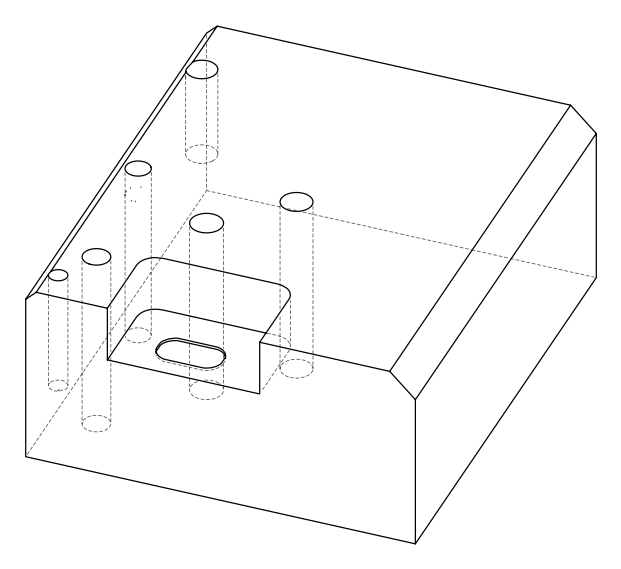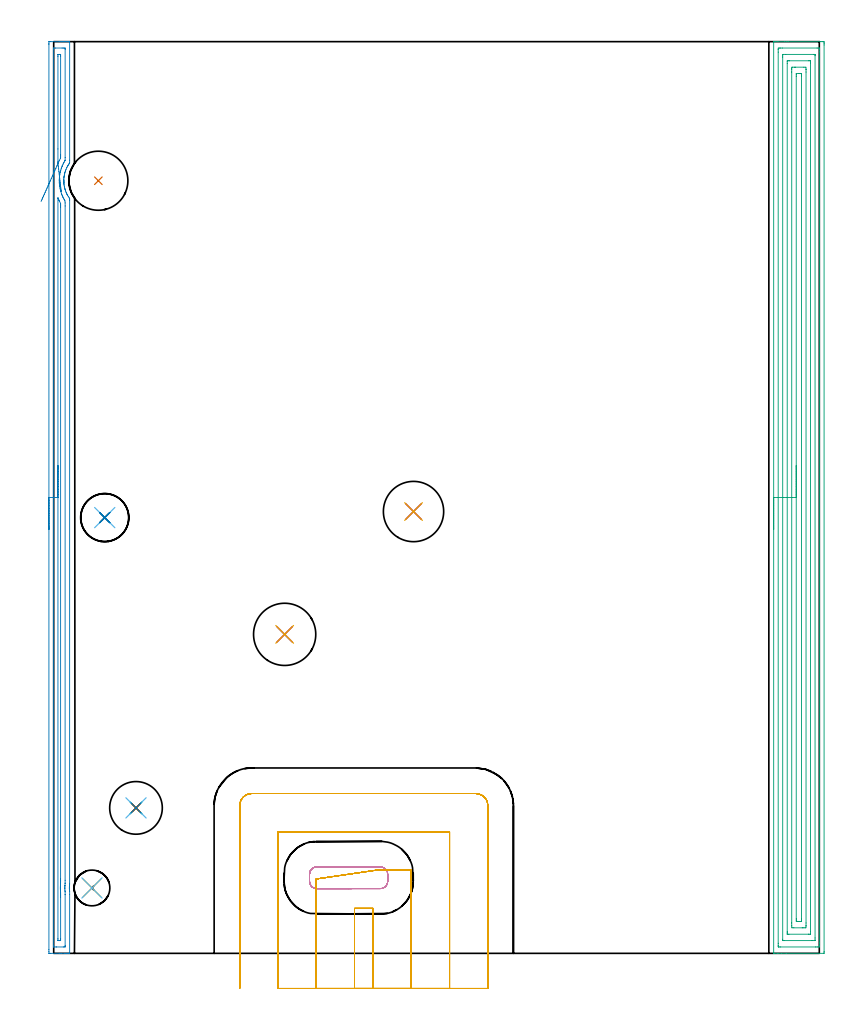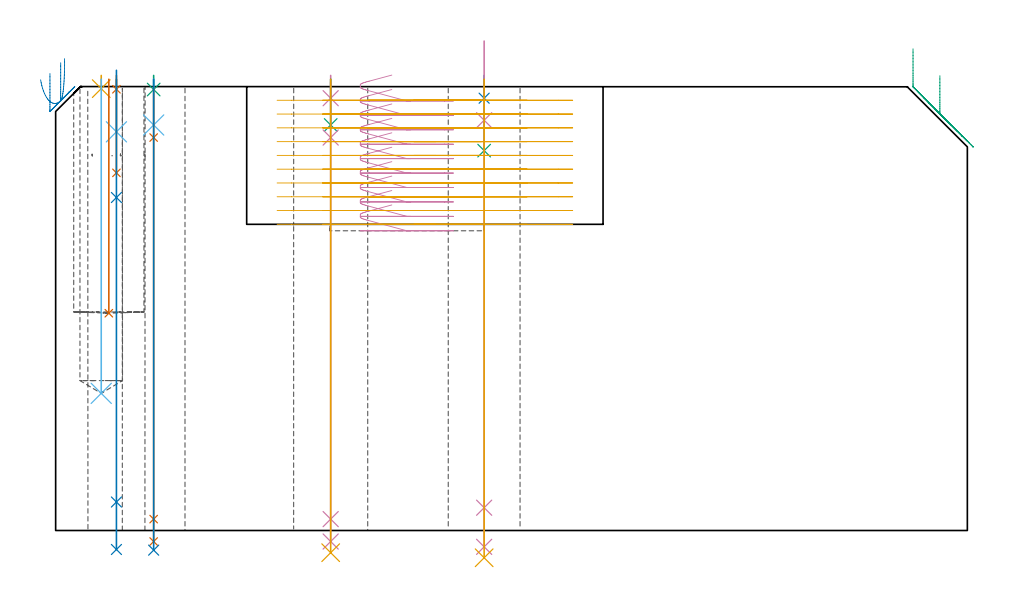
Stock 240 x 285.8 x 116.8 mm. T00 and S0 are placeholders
(PLAN: 23 operations, 16 tool changes, 44.2 min)
(1 SPOT_DRILL | STEP1HOLE | NXT0321_9005460120000 | 0.03 min | 3 mm3)
(2 SPOT_DRILL_1 | STEP1HOLE_1 | NXT0321_9005460120000 | 0.05 min | 183 mm3)
(3 SPOT_DRILL_2 | STEP1HOLE_2 | NXT0321_9005460120000 | 0.03 min | 3 mm3)
(4 SPOT_DRILL_3 | STEP1HOLE_3 | NXT0321_9005460120000 | 0.05 min | 183 mm3)
(5 SPOT_DRILL_4 | STEP1POCKET | NXT0321_9005460120000 | 0.03 min | 1 mm3)
(6 DRILL_BLIND_HOLE_INTO_CENTER | STEP1HOLE | UGT0301_198 | 0.06 min | 499 mm3)
(7 DRILL_TO_ENLARGE_BLIND_HOLE | STEP1HOLE | UGT0301_281 | 0.1 min | 3009 mm3)
(8 GUN_DRILL_THROUGH_HOLE | STEP1HOLE | UGT0307_012 | 0.69 min | 17148 mm3)
(9 DRILL_BLIND_HOLE_INTO_CENTER_1 | STEP1HOLE_1 | UGT0301_223 | 0.08 min | 1262 mm3)
(10 GUN_DRILL_THROUGH_HOLE_1 | STEP1HOLE_1 | UGT0307_009 | 0.66 min | 11740 mm3)
(11 DRILL_TO_ENLARGE_THROUGH_HOLE | STEP1HOLE_1 | UGT0301_257 | 0.51 min | 19555 mm3)
(12 DRILL_BLIND_HOLE_INTO_CENTER_2 | STEP1HOLE_2 | NXT0301_038 | 0.05 min | 323 mm3)
(13 GUN_DRILL_THROUGH_HOLE_2 | STEP1HOLE_2 | UGT0307_002 | 0.56 min | 3019 mm3)
(14 SPADE_DRILL_TO_ENLARGE_THROUGH_HOLE | STEP1HOLE_2 | UGT0306_007 | 0.5 min | 21603 mm3)
(15 DRILL_BLIND_HOLE_INTO_CENTER_3 | STEP1HOLE_3 | NXT0301_038 | 0.05 min | 246 mm3)
(16 GUN_DRILL_THROUGH_HOLE_3 | STEP1HOLE_3 | UGT0307_002 | 0.57 min | 3019 mm3)
(17 SPADE_DRILL_TO_ENLARGE_THROUGH_HOLE_1 | STEP1HOLE_3 | UGT0306_010 | 0.5 min | 31408 mm3)
(18 DRILL_BLIND_HOLE_INTO_CENTER_4 | STEP1POCKET | UGT0301_223 | 0.33 min | 7710 mm3)
(19 INDEXABLE_INSERT_DRILL_BLIND_HOLE_FROM_SOLID | STEP1POCKET_1 | NXT0302_008 | 0.25 min | 15951 mm3)
(20 AREA_MILL | FG_CHAMFER_SURFACE | UGT0205_001 | 7.09 min | 6028 mm3)
(21 AREA_MILL_1 | FG_CHAMFER_SURFACE_1 | UGT0205_001 | 13.99 min | 35673 mm3)
(22 MILL_RECTANGULAR_POCKET | POCKET_RECTANGULAR_STRAIGHT | NXT0201_012 | Follow Part, ap 4, ae 75% | 2.26 min | 31552 mm3)
(23 MILL_SLOT | SLOT_PARTIAL_RECTANGULAR | NXT0201_012 | Follow Part, ap 4, ae 75% | 15.78 min | 164996 mm3)
(TOOL NXT0321_9005460120000 | NC Spot Drill, 142deg, 12mm, Carbide, Uncoated | D12 PA142 FL30 Z2)
(TOOL UGT0301_198 | Twist Drill 7.9 mm | D7.9 PA118 FL73 Z2)
(TOOL UGT0301_281 | Twist Drill 15.1 mm | D15.1 PA118 FL120 Z2)
(TOOL UGT0307_012 | Gun Drill 15 mm | D15 PA130 FL24 Z1)
(TOOL UGT0301_223 | Twist Drill 11.2 mm | D11.2 PA118 FL90 Z2)
(TOOL UGT0307_009 | Gun Drill 12 mm | D12 PA130 FL24 Z1)
(TOOL UGT0301_257 | Twist Drill 18.9 mm | D18.9 PA118 FL135 Z2)
(TOOL NXT0301_038 | Carbide Drill 6.7mm [860.1-0670-034A1-MM 2214] | D6.7 PA140 FL53 Z2)
(TOOL UGT0307_002 | Gun Drill 6 mm | D6 PA130 FL24 Z1)
(TOOL UGT0306_007 | Spade Drill 16.5mm | D16.5 PA132 FL10 Z2)
(TOOL UGT0306_010 | Spade Drill 19.5mm | D19.5 PA132 FL10 Z2)
(TOOL NXT0302_008 | Index. Insert Drill 18.5mm [880-D1850L25-05] | D18.5 PA176 FL93 Z2)
(TOOL UGT0205_001 | Chamfer Mill 20 x 3 x 45 deg. | D20 FL50 Z2)
(TOOL NXT0201_012 | ENDMILL 16mm [2P460-1600-NA 1630] | D16 FL38 Z6)
(OP 1 SPOT_DRILL)
G17 G21 G94 G90
T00 M6
G54
G17 G0 G90 X16. Y136.6 S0 M3
G43 Z126.8 H0
G94 G81 G98 Z116.154 F250. R119.8
G80
M5
M2
(OP 2 SPOT_DRILL_1)
G17 G21 G94 G90
T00 M6
G54
G17 G0 G90 X112.8 Y138.5 S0 M3
G43 Z126.8 H0
G94 G81 G98 Z113.8 F250. R119.8
G80
M5
M2
(OP 3 SPOT_DRILL_2)
G17 G21 G94 G90
T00 M6
G54
G17 G0 G90 X25.8 Y45.6 S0 M3
G43 Z126.8 H0
G94 G81 G98 Z116.081 F250. R119.8
G80
M5
M2
(OP 4 SPOT_DRILL_3)
G17 G21 G94 G90
T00 M6
G54
G17 G0 G90 X72.4 Y100. S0 M3
G43 Z126.8 H0
G94 G81 G98 Z113.8 F250. R119.8
G80
M5
M2
(OP 5 SPOT_DRILL_4)
G17 G21 G94 G90
T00 M6
G54
G17 G0 G90 X12. Y20.5 S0 M3
G43 Z126.8 H0
G94 G81 G98 Z116.318 F250. R119.8
G80
M5
M2
(OP 6 DRILL_BLIND_HOLE_INTO_CENTER)
G17 G21 G94 G90
T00 M6
G54
G17 G0 G90 X16. Y136.6 S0 M3
G43 Z126.8 H0
G94 G81 G98 Z104.95 F250. R118.8
G80
M5
M2
(OP 7 DRILL_TO_ENLARGE_BLIND_HOLE)
G17 G21 G94 G90
T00 M6
G54
G17 G0 G90 X16. Y136.6 S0 M3
G43 Z126.8 H0
G94 G81 G98 Z94.15 F250. R118.8
G80
M5
M2
(OP 8 GUN_DRILL_THROUGH_HOLE)
G17 G21 G94 G90
T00 M6
G54
G17 G0 G90 X16. Y136.6 M8
G43 Z126.8 H0
Z121.156
S716 M3
G94 G1 Z87.659 F125. M26
G4 X.084
Z7.5 F250.
G4 X.084
Z-4.997 F125.
G4 X.084
M5
M9
G0 Z121.156
Z126.8
M2
(OP 9 DRILL_BLIND_HOLE_INTO_CENTER_1)
G17 G21 G94 G90
T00 M6
G54
G17 G0 G90 X112.8 Y138.5 S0 M3
G43 Z126.8 H0
G94 G81 G98 Z100. F250. R118.8
G80
M5
M2
(OP 10 GUN_DRILL_THROUGH_HOLE_1)
G17 G21 G94 G90
T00 M6
G54
G17 G0 G90 X112.8 Y138.5 M8
G43 Z128.849 H0
S716 M3
G94 G1 Z108.002 F125. M26
G4 X.084
Z6. F250.
G4 X.084
Z-4.298 F125.
G4 X.084
M5
M9
G0 Z128.849
M2
(OP 11 DRILL_TO_ENLARGE_THROUGH_HOLE)
G17 G21 G94 G90
T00 M6
G54
G17 G0 G90 X112.8 Y138.5 S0 M3
G43 Z126.8 H0
G94 G73 G98 Z-7.178 F250. Q17.711 R118.8
G80
M5
M2
(OP 12 DRILL_BLIND_HOLE_INTO_CENTER_2)
G17 G21 G94 G90
T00 M6
G54
G17 G0 G90 X25.8 Y45.6 S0 M3
G43 Z126.8 H1
G94 G81 G98 Z106.75 F250. R118.8
G80
M5
M2
(OP 13 GUN_DRILL_THROUGH_HOLE_2)
G17 G21 G94 G90
T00 M6
G54
G17 G0 G90 X25.8 Y45.6 M8
G43 Z126.8 H0
Z116.609
S716 M3
G94 G1 Z103.443 F125. M26
G4 X.084
Z3. F250.
G4 X.084
Z-2.899 F125.
G4 X.084
M5
M9
G0 Z116.609
Z126.8
M2
(OP 14 SPADE_DRILL_TO_ENLARGE_THROUGH_HOLE)
G17 G21 G94 G90
T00 M6
G54
G17 G0 G90 X25.8 Y45.6 S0 M3
G43 Z126.8 H0
G94 G73 G98 Z-5.173 F250. Q15.247 R118.8
G80
M5
M2
(OP 15 DRILL_BLIND_HOLE_INTO_CENTER_3)
G17 G21 G94 G90
T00 M6
G54
G17 G0 G90 X72.4 Y100. S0 M3
G43 Z126.8 H1
G94 G81 G98 Z106.75 F250. R118.8
G80
M5
M2
(OP 16 GUN_DRILL_THROUGH_HOLE_3)
G17 G21 G94 G90
T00 M6
G54
G17 G0 G90 X72.4 Y100. M8
G43 Z126.8 H0
Z118.079
S716 M3
G94 G1 Z103.443 F125. M26
G4 X.084
Z3. F250.
G4 X.084
Z-2.899 F125.
G4 X.084
M5
M9
G0 Z118.079
Z126.8
M2
(OP 17 SPADE_DRILL_TO_ENLARGE_THROUGH_HOLE_1)
G17 G21 G94 G90
T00 M6
G54
G17 G0 G90 X72.4 Y100. S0 M3
G43 Z126.8 H0
G94 G73 G98 Z-5.841 F250. Q17.52 R118.8
G80
M5
M2
(OP 18 DRILL_BLIND_HOLE_INTO_CENTER_4)
G17 G21 G94 G90
T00 M6
G54
G17 G0 G90 X12. Y20.5 S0 M3
G43 Z126.8 H0
G94 G81 G98 Z36.1 F250. R118.8
G80
M5
M2
(OP 19 INDEXABLE_INSERT_DRILL_BLIND_HOLE_FROM_SOLID)
G17 G21 G94 G90
T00 M6
G54
G17 G0 G90 X14. Y242.2 S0 M3
G43 Z126.8 H1
G94 G81 G98 Z57.2 F250. R118.8
G80
M5
M2
(OP 20 AREA_MILL)
G17 G21 G94 G90
T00 M6
G54
G17 G0 G90 X-1.5 Y132.9 S1061 M3
G43 Z126.8 H0
Z120.3
G94 G1 Y132.938 Z119.428 F250.
Y133.052 Z118.564
Y133.241 Z117.712
Y133.503 Z116.88
Y133.837 Z116.074
Y134.24 Z115.3
Y134.708 Z114.564
Y135.24 Z113.872
Y135.829 Z113.229
Y136.472 Z112.64
Y137.164 Z112.109
Y137.9 Z111.64
Y138.674 Z111.237
Y139.48 Z110.903
Y140.312 Z110.641
Y141.163 Z110.452
Y142.028 Z110.338
Y142.9 Z110.3
Y284.886
X-1.499 Y285.199 Z110.301
X-1.493 Y285.771 Z110.304
X-1.491 Y285.793 Z110.305
X-0.922 Y285.8 Z110.875
X1.75 Z113.544
X2.331 Z114.128
X2.641 Z114.437
X3.221 Z115.017
X3.531 Z115.326
X4.151 Z115.95
X4.598 Z116.397
X4.956 Y285.793 Z116.747
X4.997 Y285.79 Z116.788
X5. Y285.645 Z116.8
Y248.62
X4.993 Y247.782 Z116.792
X4.959 Y247.728 Z116.758
X4.813 Y247.516 Z116.612
X4.718 Y247.367 Z116.516
X4.531 Y247.073 Z116.329
X4.422 Y246.887 Z116.22
X4.267 Y246.622 Z116.066
X4.135 Y246.372 Z115.933
X3.851 Y245.728 Z115.65
X3.682 Y245.283 Z115.48
X3.608 Y245.052 Z115.404
X3.531 Y244.817 Z115.33
X3.477 Y244.606 Z115.271
X3.42 Y244.388 Z115.213
X3.37 Y244.16 Z115.162
X3.321 Y243.94 Z115.116
X3.251 Y243.554 Z115.049
X3.238 Y243.43 Z115.035
X3.222 Y243.267 Z115.015
X3.196 Y243.045 Z114.993
X3.164 Y242.598 Z114.963
X3.162 Y242.493 Z114.96
X3.16 Y242.375 Z114.952
X3.158 Y242.308 Z114.951
X3.159 Y242.299 Z114.952
Y242.284 Z114.95
X3.154 Y242.151 Z114.948
X3.155 Y242.127 Z114.949
X3.157 Y242.086 Z114.95
X3.16 Y242.034 Z114.949
X3.161 Y241.984 Z114.952
X3.162 Y241.982
X3.166 Y241.893 Z114.955
X3.17 Y241.746 Z114.964
X3.172 Y241.704 Z114.965
X3.181 Y241.604 Z114.972
X3.184 Y241.558 Z114.976
X3.191 Y241.483 Z114.979
X3.205 Y241.257 Z115.002
X3.218 Y241.133 Z115.017
X3.251 Y240.846 Z115.049
X3.34 Y240.363 Z115.139
X3.443 Y239.915 Z115.241
X3.503 Y239.699 Z115.3
X3.531 Y239.597 Z115.328
X3.566 Y239.469 Z115.365
X3.717 Y239.02 Z115.515
X3.888 Y238.575 Z115.686
X4.008 Y238.298 Z115.807
X4.135 Y238.027 Z115.934
X4.196 Y237.914 Z115.993
X4.32 Y237.68 Z116.119
X4.591 Y237.229 Z116.39
X4.871 Y236.801 Z116.671
X4.997 Y236.613 Z116.788
X5. Y236.13 Z116.8
X4.99 Y21.947 Z116.79
X4.991 Y21.784 Z116.789
X4.984 Y21.574 Z116.779
X4.977 Y21.425 Z116.772
X4.965 Y21.295 Z116.759
X4.949 Y21.121 Z116.742
X4.92 Y20.848 Z116.718
X4.919 Y20.823 Z116.717
X4.92 Y20.75 Z116.713
X4.916 Y20.47 Z116.704
X4.913 Y20.401 Z116.705
X4.923 Y20.229 Z116.715
X4.926 Y20.179 Z116.72
X4.938 Y19.953 Z116.737
X4.958 Y19.783 Z116.755
X4.99 Y19.506 Z116.786
X4.993 Y19.45 Z116.791
X4.995 Y19.416 Z116.794
X5. Y18.444 Z116.8
Y0.155
X4.997 Y0.01 Z116.788
X4.956 Y0.007 Z116.747
X4.598 Y0. Z116.397
X4.151 Z115.95
X3.531 Z115.326
X2.331 Z114.128
X1.75 Z113.544
X-0.922 Y0.001 Z110.875
X-1.17 Y0.003 Z110.626
X-1.491 Y0.007 Z110.305
X-1.493 Y0.029 Z110.304
X-1.498 Y0.601 Z110.302
X-1.5 Y1.181 Z110.3
Y142.9
X-0.086 Z111.714
X-0.085 Y283.469 Z111.715
X-0.084 Y283.524 Z111.716
X-0.08 Y283.633 Z111.72
X-0.072 Y283.79 Z111.728
X-0.031 Y283.792 Z111.769
X0.476 Y283.799 Z112.276
X2.641 Y283.8 Z114.441
X3.148 Y283.798 Z114.948
X3.531 Y283.79 Z115.331
X3.579 Y283.788 Z115.379
X3.586 Y283.414 Z115.386
X3.585 Y249.458 Z115.385
X3.579 Y248.62 Z115.379
X3.575 Y248.577 Z115.375
X3.531 Y248.497 Z115.331
X3.251 Y248.009 Z115.051
X3.094 Y247.728 Z114.894
X2.941 Y247.427 Z114.741
X2.673 Y246.836 Z114.473
X2.667 Y246.823 Z114.467
X2.641 Y246.759 Z114.441
X2.42 Y246.165 Z114.22
X2.347 Y245.944 Z114.147
X2.206 Y245.487 Z114.006
X2.089 Y245.052 Z113.889
X2.052 Y244.9 Z113.852
X2.025 Y244.776 Z113.825
X1.907 Y244.16 Z113.707
X1.883 Y244.026 Z113.683
X1.792 Y243.267 Z113.592
X1.788 Y243.229 Z113.588
X1.75 Y242.656 Z113.55
X1.742 Y242.384 Z113.542
Y242.375
X1.75 Y241.742 Z113.55
X1.764 Y241.483 Z113.564
X1.765 Y241.468 Z113.565
X1.848 Y240.591 Z113.648
X1.854 Y240.539 Z113.654
X1.863 Y240.478 Z113.663
X2.013 Y239.699 Z113.813
X2.09 Y239.358 Z113.89
X2.237 Y238.807 Z114.037
X2.47 Y238.085 Z114.27
X2.534 Y237.914 Z114.334
X2.641 Y237.642 Z114.441
X2.863 Y237.134 Z114.663
X2.915 Y237.022 Z114.715
X3.203 Y236.459 Z115.003
X3.393 Y236.13 Z115.193
X3.531 Y235.889 Z115.331
X3.579 Y235.238 Z115.379
X3.586 Y234.291 Z115.386
X3.576 Y22.905 Z115.376
X3.574 Y22.013 Z115.374
X3.573 Y21.971 Z115.373
X3.531 Y21.261 Z115.331
X3.519 Y21.133 Z115.319
Y21.121
X3.507 Y20.69 Z115.307
X3.501 Y20.259 Z115.301
X3.502 Y20.229 Z115.302
X3.531 Y19.743 Z115.331
X3.572 Y19.337 Z115.372
X3.575 Y19.292 Z115.375
X3.585 Y18.444 Z115.385
Y18.39
Y2.331
X3.584 Y2.276 Z115.384
X3.58 Y2.167 Z115.38
X3.572 Y2.01 Z115.372
X3.531 Y2.008 Z115.331
X3.024 Y2.001 Z114.824
X0.86 Y2. Z112.66
X0.352 Y2.002 Z112.152
X-0.031 Y2.01 Z111.769
X-0.079 Y2.012 Z111.721
X-0.086 Y2.386 Z111.714
Y142.9
X1.329 Z113.129
Y236.62
X1.33 Y236.7 Z113.13
X1.332 Y236.776 Z113.132
X1.334 Y236.807 Z113.134
X1.357 Y236.762 Z113.157
X1.469 Y236.507 Z113.269
X1.543 Y236.338 Z113.343
X1.637 Y236.13 Z113.437
X1.75 Y235.89 Z113.55
X2.164 Y235.076 Z113.964
X2.166 Y235.026 Z113.966
X2.169 Y234.818 Z113.969
X2.171 Y234.346 Z113.971
Y233.924
X2.161 Y23.385 Z113.961
X2.16 Y22.905 Z113.96
X2.158 Y22.497 Z113.958
X2.152 Y22.013 Z113.952
X2.133 Y21.63 Z113.933
X2.108 Y21.121 Z113.908
X2.094 Y20.776 Z113.894
X2.091 Y20.229 Z113.891
X2.11 Y19.868 Z113.91
X2.145 Y19.337 Z113.945
X2.16 Y19.127 Z113.96
X2.164 Y18.922 Z113.964
X2.169 Y18.444 Z113.969
X2.171 Y18.023 Z113.971
Y17.552
Y4.64
X2.169 Y4.17 Z113.969
X2.167 Y4.065 Z113.967
X2.165 Y4.021 Z113.965
X2.089 Y4.01 Z113.889
X1.917 Y4.002 Z113.717
X1.75 Y4.001 Z113.55
X1.581 Z113.381
X1.468 Y4.004 Z113.268
X1.378 Y4.009 Z113.178
X1.335 Y4.014 Z113.135
X1.334 Y4.03 Z113.134
X1.331 Y4.17 Z113.131
X1.329 Y4.592 Z113.129
Y142.9
Y143.772 Z113.167
Y144.636 Z113.28
Y145.488 Z113.469
Y146.32 Z113.732
Y147.126 Z114.065
Y147.9 Z114.468
Y148.636 Z114.937
Y149.328 Z115.468
Y149.971 Z116.057
Y150.56 Z116.701
Y151.091 Z117.393
Y151.56 Z118.129
Y151.963 Z118.902
Y152.297 Z119.708
Y152.559 Z120.54
Y152.748 Z121.392
Y152.862 Z122.257
Y152.9 Z123.129
G0 Z126.8
X2.341 Y238.845
Z124.204
G1 X2.348 Y238.786 Z123.334
X2.346 Y238.802 Z122.462
X2.336 Y238.894 Z121.594
X2.317 Y239.06 Z120.738
X2.29 Y239.301 Z119.9
X2.254 Y239.612 Z119.086
X2.211 Y239.994 Z118.302
X2.161 Y240.441 Z117.555
X2.103 Y240.952 Z116.85
X2.038 Y241.521 Z116.193
X1.968 Y242.146 Z115.587
X1.891 Y242.82 Z115.039
X1.81 Y243.539 Z114.553
X1.724 Y244.298 Z114.131
X1.634 Y245.091 Z113.777
X1.541 Y245.911 Z113.494
X1.446 Y246.752 Z113.284
X1.349 Y247.608 Z113.149
X1.336 Y247.728 Z113.136
X1.333 Y247.793 Z113.133
X1.33 Y248.149 Z113.13
X1.328 Y252.165 Z113.128
X1.329 Y281.16 Z113.129
X1.331 Y281.63 Z113.131
X1.333 Y281.735 Z113.133
X1.335 Y281.779 Z113.135
X1.411 Y281.79 Z113.211
X1.583 Y281.798 Z113.383
X1.75 Y281.799 Z113.55
X1.92 Z113.72
X2.033 Y281.796 Z113.833
X2.123 Y281.791 Z113.923
X2.165 Y281.786 Z113.965
X2.166 Y281.77 Z113.966
X2.169 Y281.63 Z113.969
X2.171 Y281.208 Z113.971
Y250.405
X2.169 Y249.985 Z113.969
X2.164 Y249.513 Z113.964
X2.158 Y249.308 Z113.958
X1.782 Y248.588 Z113.582
X1.75 Y248.52 Z113.55
X1.349 Y247.608 Z113.149
X1.014 Y246.858 Z112.856
X0.671 Y246.087 Z112.635
X0.32 Y245.302 Z112.488
X-0.034 Y244.508 Z112.417
X-0.389 Y243.711 Z112.423
X-0.743 Y242.918 Z112.504
X-1.092 Y242.134 Z112.66
X-1.435 Y241.365 Z112.891
X-1.768 Y240.618 Z113.194
X-2.089 Y239.898 Z113.568
X-2.396 Y239.211 Z114.008
X-2.686 Y238.561 Z114.513
X-2.957 Y237.953 Z115.078
X-3.207 Y237.393 Z115.698
X-3.433 Y236.885 Z116.37
X-3.635 Y236.432 Z117.087
X-3.811 Y236.037 Z117.845
X-3.96 Y235.705 Z118.638
G0 Z126.8
M5
M2
(OP 21 AREA_MILL_1)
G17 G21 G94 G90
T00 M6
G54
G17 G0 G90 X225.7 Y132.9 S1061 M3
G43 Z126.8 H0
G94 G1 Y132.938 Z125.928 F250.
Y133.052 Z125.063
Y133.241 Z124.212
Y133.503 Z123.38
Y133.837 Z122.574
Y134.24 Z121.8
Y134.709 Z121.064
Y135.24 Z120.372
Y135.829 Z119.729
Y136.472 Z119.14
Y137.164 Z118.608
Y137.9 Z118.14
Y138.674 Z117.737
Y139.48 Z117.403
Y140.312 Z117.141
Y141.164 Z116.952
Y142.028 Z116.838
Y142.9 Z116.8
Y285.645
X225.706 Y285.79 Z116.793
X225.995 Y285.8 Z116.504
X226.392 Z116.108
X227.004 Z115.491
X229.069 Z113.429
X229.642 Z112.853
X230.235 Z112.261
X240.483 Z102.014
X241.076 Y285.795 Z101.421
X241.491 Y285.79 Z101.006
X241.495 Y285.624 Z101.003
X241.499 Y285.199 Z101.001
X241.5 Y284.768 Z101.
Y0.601
X241.495 Y0.134 Z101.003
X241.492 Y0.01 Z101.006
X241.362 Y0. Z101.135
X229.642 Z112.853
X228.189 Z114.308
X227.004 Z115.491
X225.994 Y0.001 Z116.505
X225.706 Y0.01 Z116.793
X225.7 Y0.155 Z116.8
Y142.9
X227.114 Z115.386
Y282.522
X227.116 Y283.3 Z115.384
X227.118 Y283.414 Z115.382
X227.13 Y283.79 Z115.37
X227.506 Y283.797 Z114.994
X227.883 Y283.799 Z114.617
X228.383 Y283.8 Z114.117
X239.317 Y283.799 Z103.183
X239.82 Y283.796 Z102.68
X240.002 Y283.79 Z102.498
X240.079 Y283.764 Z102.421
X240.084 Y283.529 Z102.416
X240.085 Y283.414 Z102.415
X240.086 Y282.634 Z102.414
Y3.278
X240.084 Y2.5 Z102.416
X240.082 Y2.386 Z102.418
X240.07 Y2.01 Z102.43
X239.694 Y2.003 Z102.806
X239.317 Y2.001 Z103.183
X238.817 Y2. Z103.683
X227.883 Y2.001 Z114.617
X227.38 Y2.004 Z115.12
X227.198 Y2.01 Z115.302
X227.121 Y2.036 Z115.379
X227.116 Y2.272 Z115.384
X227.115 Y2.386 Z115.385
X227.114 Y3.166 Z115.386
Y142.9
X228.528 Z113.972
X228.529 Y280.975 Z113.971
X228.534 Y281.63 Z113.966
X228.535 Y281.747 Z113.965
X228.545 Y281.791 Z113.955
X228.599 Y281.796 Z113.901
X228.763 Y281.798 Z113.737
X229.475 Y281.8 Z113.025
X238.27 Z104.23
X238.437 Y281.799 Z104.063
X238.605 Y281.794 Z103.895
X238.651 Y281.79 Z103.849
X238.665 Y281.785 Z103.835
X238.667 Y281.771 Z103.833
X238.67 Y281.709 Z103.83
X238.671 Y281.63 Z103.829
Y281.393
Y4.825
X238.666 Y4.17 Z103.834
X238.665 Y4.053 Z103.835
X238.655 Y4.009 Z103.845
X238.601 Y4.004 Z103.899
X238.437 Y4.002 Z104.063
X237.725 Y4. Z104.775
X228.93 Z113.57
X228.763 Y4.002 Z113.737
X228.595 Y4.006 Z113.905
X228.549 Y4.01 Z113.951
X228.535 Y4.015 Z113.965
X228.533 Y4.029 Z113.967
X228.53 Y4.091 Z113.97
X228.529 Y4.17 Z113.971
X228.528 Y4.408 Z113.972
Y142.9
X229.943 Z112.557
Y278.954
X229.946 Y279.537 Z112.554
X229.95 Y279.736 Z112.55
X229.954 Y279.79 Z112.546
X230.001 Y279.793 Z112.499
X230.105 Y279.796 Z112.395
X230.522 Y279.8 Z111.978
X230.567 Z111.933
X236.723 Z105.777
X237.099 Y279.798 Z105.401
X237.193 Y279.795 Z105.307
X237.239 Y279.79 Z105.261
X237.251 Y279.785 Z105.249
X237.252 Y279.771 Z105.248
X237.255 Y279.678 Z105.245
X237.257 Y279.259 Z105.243
Y278.954
Y6.846
X237.254 Y6.263 Z105.246
X237.25 Y6.064 Z105.25
X237.246 Y6.01 Z105.254
X237.199 Y6.007 Z105.301
X237.095 Y6.004 Z105.405
X236.678 Y6. Z105.822
X236.633 Z105.867
X230.476 Z112.024
X230.1 Y6.002 Z112.4
X230.007 Y6.005 Z112.493
X229.961 Y6.01 Z112.539
X229.949 Y6.015 Z112.551
X229.948 Y6.029 Z112.552
X229.945 Y6.122 Z112.555
X229.943 Y6.541 Z112.557
Y6.846
Y142.9
X231.357 Z111.143
Y276.277
X231.359 Y277.169 Z111.141
X231.36 Y277.211 Z111.14
X231.401 Y277.79 Z111.099
X231.662 Y277.797 Z110.838
X232.281 Y277.8 Z110.219
X232.539 Z109.961
X235.178 Y277.799 Z107.322
X235.799 Y277.79 Z106.701
X235.84 Y277.169 Z106.66
X235.842 Y277.126 Z106.658
X235.843 Y276.277 Z106.657
Y9.523
X235.841 Y8.631 Z106.659
X235.84 Y8.589 Z106.66
X235.799 Y8.01 Z106.701
X235.538 Y8.003 Z106.962
X234.919 Y8.001 Z107.581
X234.661 Y8. Z107.839
X232.022 Y8.001 Z110.478
X231.401 Y8.01 Z111.099
X231.36 Y8.631 Z111.14
X231.358 Y8.674 Z111.142
X231.357 Y9.523 Z111.143
Y142.9
X232.771 Z109.729
Y274.887
X232.773 Y275.385 Z109.727
X232.777 Y275.774 Z109.723
X232.782 Y275.79 Z109.718
X232.803 Y275.795 Z109.697
X232.853 Y275.799 Z109.647
X233.632 Y275.798 Z108.868
X234.04 Y275.79 Z108.46
X234.422 Y275.77 Z108.078
X234.426 Y275.385 Z108.074
X234.428 Y274.991 Z108.072
X234.429 Y10.913 Z108.071
X234.427 Y10.415 Z108.073
X234.423 Y10.026 Z108.077
X234.418 Y10.01 Z108.082
X234.397 Y10.005 Z108.103
X234.347 Y10.001 Z108.153
X233.568 Y10.002 Z108.932
X233.16 Y10.01 Z109.34
X232.778 Y10.03 Z109.722
X232.774 Y10.415 Z109.726
X232.772 Y10.809 Z109.728
X232.771 Y142.9 Z109.729
Y143.772 Z109.767
Y144.637 Z109.881
Y145.488 Z110.07
Y146.32 Z110.332
Y147.126 Z110.666
Y147.9 Z111.069
Y148.636 Z111.537
Y149.328 Z112.068
Y149.971 Z112.658
Y150.56 Z113.301
Y151.092 Z113.993
Y151.56 Z114.729
Y151.963 Z115.503
Y152.297 Z116.309
Y152.559 Z117.141
Y152.748 Z117.992
Y152.862 Z118.857
Y152.9 Z119.729
G0 Z126.8
M5
M2
(OP 22 MILL_RECTANGULAR_POCKET)
G17 G21 G94 G90
T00 M6
G54
G17 G0 G90 X88.489 Y27.1 S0 M3
G43 Z126.882 H1
Z119.882
G94 G1 X82.5 Z118.277 F250.
X82.348 Z118.236
X81.939 Y27.036 Z118.126
X81.548 Y26.899 Z118.015
X81.188 Y26.695 Z117.904
X80.87 Y26.43 Z117.793
X80.605 Y26.112 Z117.682
X80.401 Y25.752 Z117.571
X80.264 Y25.361 Z117.46
X80.2 Y24.952 Z117.349
Y22.448 Z116.678
X80.264 Y22.039 Z116.567
X80.401 Y21.648 Z116.456
X80.605 Y21.288 Z116.345
X80.87 Y20.97 Z116.234
X81.188 Y20.705 Z116.123
X81.548 Y20.501 Z116.012
X81.939 Y20.364 Z115.901
X82.348 Y20.3 Z115.79
X92.45 Z113.084
X102.4 F500.
G3 X104.7 Y22.6 R2.3
G1 Y24.8
G3 X102.4 Y27.1 R2.3
G1 X82.5
G3 X80.2 Y24.8 R2.3
G1 Y22.6
G3 X82.5 Y20.3 R2.3
G1 X92.45
X93.45
G0 X88.489 Y27.1 Z116.084
G1 X82.5 Z114.479 F250.
X82.348 Z114.438
X81.939 Y27.036 Z114.327
X81.548 Y26.899 Z114.216
X81.188 Y26.695 Z114.105
X80.87 Y26.43 Z113.994
X80.605 Y26.112 Z113.884
X80.401 Y25.752 Z113.773
X80.264 Y25.361 Z113.662
X80.2 Y24.952 Z113.551
Y22.448 Z112.88
X80.264 Y22.039 Z112.769
X80.401 Y21.648 Z112.658
X80.605 Y21.288 Z112.547
X80.87 Y20.97 Z112.436
X81.188 Y20.705 Z112.325
X81.548 Y20.501 Z112.214
X81.939 Y20.364 Z112.103
X82.348 Y20.3 Z111.992
X92.45 Z109.286
X102.4 F500.
G3 X104.7 Y22.6 R2.3
G1 Y24.8
G3 X102.4 Y27.1 R2.3
G1 X82.5
G3 X80.2 Y24.8 R2.3
G1 Y22.6
G3 X82.5 Y20.3 R2.3
G1 X92.45
X93.45
G0 X88.489 Y27.1 Z112.286
G1 X82.5 Z110.681 F250.
X82.348 Z110.64
X81.939 Y27.036 Z110.529
X81.548 Y26.899 Z110.418
X81.188 Y26.695 Z110.307
X80.87 Y26.43 Z110.196
X80.605 Y26.112 Z110.085
X80.401 Y25.752 Z109.974
X80.264 Y25.361 Z109.863
X80.2 Y24.952 Z109.752
Y22.448 Z109.082
X80.264 Y22.039 Z108.971
X80.401 Y21.648 Z108.86
X80.605 Y21.288 Z108.749
X80.87 Y20.97 Z108.638
X81.188 Y20.705 Z108.527
X81.548 Y20.501 Z108.416
X81.939 Y20.364 Z108.305
X82.348 Y20.3 Z108.194
X92.45 Z105.487
X102.4 F500.
G3 X104.7 Y22.6 R2.3
G1 Y24.8
G3 X102.4 Y27.1 R2.3
G1 X82.5
G3 X80.2 Y24.8 R2.3
G1 Y22.6
G3 X82.5 Y20.3 R2.3
G1 X92.45
X93.45
G0 X88.489 Y27.1 Z108.487
G1 X82.5 Z106.883 F250.
X82.348 Z106.842
X81.939 Y27.036 Z106.731
X81.548 Y26.899 Z106.62
X81.188 Y26.695 Z106.509
X80.87 Y26.43 Z106.398
X80.605 Y26.112 Z106.287
X80.401 Y25.752 Z106.176
X80.264 Y25.361 Z106.065
X80.2 Y24.952 Z105.954
Y22.448 Z105.283
X80.264 Y22.039 Z105.173
X80.401 Y21.648 Z105.062
X80.605 Y21.288 Z104.951
X80.87 Y20.97 Z104.84
X81.188 Y20.705 Z104.729
X81.548 Y20.501 Z104.618
X81.939 Y20.364 Z104.507
X82.348 Y20.3 Z104.396
X92.45 Z101.689
X102.4 F500.
G3 X104.7 Y22.6 R2.3
G1 Y24.8
G3 X102.4 Y27.1 R2.3
G1 X82.5
G3 X80.2 Y24.8 R2.3
G1 Y22.6
G3 X82.5 Y20.3 R2.3
G1 X92.45
X93.45
G0 X88.489 Y27.1 Z104.689
G1 X82.5 Z103.084 F250.
X82.348 Z103.044
X81.939 Y27.036 Z102.933
X81.548 Y26.899 Z102.822
X81.188 Y26.695 Z102.711
X80.87 Y26.43 Z102.6
X80.605 Y26.112 Z102.489
X80.401 Y25.752 Z102.378
X80.264 Y25.361 Z102.267
X80.2 Y24.952 Z102.156
Y22.448 Z101.485
X80.264 Y22.039 Z101.374
X80.401 Y21.648 Z101.263
X80.605 Y21.288 Z101.152
X80.87 Y20.97 Z101.042
X81.188 Y20.705 Z100.931
X81.548 Y20.501 Z100.82
X81.939 Y20.364 Z100.709
X82.348 Y20.3 Z100.598
X92.45 Z97.891
X102.4 F500.
G3 X104.7 Y22.6 R2.3
G1 Y24.8
G3 X102.4 Y27.1 R2.3
G1 X82.5
G3 X80.2 Y24.8 R2.3
G1 Y22.6
G3 X82.5 Y20.3 R2.3
G1 X92.45
X93.45
G0 X88.489 Y27.1 Z100.891
G1 X82.5 Z99.286 F250.
X82.348 Z99.246
X81.939 Y27.036 Z99.135
X81.548 Y26.899 Z99.024
X81.188 Y26.695 Z98.913
X80.87 Y26.43 Z98.802
X80.605 Y26.112 Z98.691
X80.401 Y25.752 Z98.58
X80.264 Y25.361 Z98.469
X80.2 Y24.952 Z98.358
Y22.448 Z97.687
X80.264 Y22.039 Z97.576
X80.401 Y21.648 Z97.465
X80.605 Y21.288 Z97.354
X80.87 Y20.97 Z97.243
X81.188 Y20.705 Z97.132
X81.548 Y20.501 Z97.021
X81.939 Y20.364 Z96.91
X82.348 Y20.3 Z96.8
X92.45 Z94.093
X102.4 F500.
G3 X104.7 Y22.6 R2.3
G1 Y24.8
G3 X102.4 Y27.1 R2.3
G1 X82.5
G3 X80.2 Y24.8 R2.3
G1 Y22.6
G3 X82.5 Y20.3 R2.3
G1 X92.45
X93.45
G0 X88.489 Y27.1 Z97.093
G1 X82.5 Z95.488 F250.
X82.348 Z95.447
X81.939 Y27.036 Z95.336
X81.548 Y26.899 Z95.225
X81.188 Y26.695 Z95.114
X80.87 Y26.43 Z95.004
X80.605 Y26.112 Z94.893
X80.401 Y25.752 Z94.782
X80.264 Y25.361 Z94.671
X80.2 Y24.952 Z94.56
Y22.448 Z93.889
X80.264 Y22.039 Z93.778
X80.401 Y21.648 Z93.667
X80.605 Y21.288 Z93.556
X80.87 Y20.97 Z93.445
X81.188 Y20.705 Z93.334
X81.548 Y20.501 Z93.223
X81.939 Y20.364 Z93.112
X82.348 Y20.3 Z93.001
X92.45 Z90.295
X102.4 F500.
G3 X104.7 Y22.6 R2.3
G1 Y24.8
G3 X102.4 Y27.1 R2.3
G1 X82.5
G3 X80.2 Y24.8 R2.3
G1 Y22.6
G3 X82.5 Y20.3 R2.3
G1 X92.45
X93.45
G0 X88.489 Y27.1 Z93.295
G1 X82.5 Z91.69 F250.
X82.348 Z91.649
X81.939 Y27.036 Z91.538
X81.548 Y26.899 Z91.427
X81.188 Y26.695 Z91.316
X80.87 Y26.43 Z91.205
X80.605 Y26.112 Z91.094
X80.401 Y25.752 Z90.983
X80.264 Y25.361 Z90.872
X80.2 Y24.952 Z90.762
Y22.448 Z90.091
X80.264 Y22.039 Z89.98
X80.401 Y21.648 Z89.869
X80.605 Y21.288 Z89.758
X80.87 Y20.97 Z89.647
X81.188 Y20.705 Z89.536
X81.548 Y20.501 Z89.425
X81.939 Y20.364 Z89.314
X82.348 Y20.3 Z89.203
X92.45 Z86.496
X102.4 F500.
G3 X104.7 Y22.6 R2.3
G1 Y24.8
G3 X102.4 Y27.1 R2.3
G1 X82.5
G3 X80.2 Y24.8 R2.3
G1 Y22.6
G3 X82.5 Y20.3 R2.3
G1 X92.45
X93.45
G0 X88.489 Y27.1 Z89.496
G1 X82.5 Z87.892 F250.
X82.348 Z87.851
X81.939 Y27.036 Z87.74
X81.548 Y26.899 Z87.629
X81.188 Y26.695 Z87.518
X80.87 Y26.43 Z87.407
X80.605 Y26.112 Z87.296
X80.401 Y25.752 Z87.185
X80.264 Y25.361 Z87.074
X80.2 Y24.952 Z86.963
Y22.448 Z86.293
X80.264 Y22.039 Z86.182
X80.401 Y21.648 Z86.071
X80.605 Y21.288 Z85.96
X80.87 Y20.97 Z85.849
X81.188 Y20.705 Z85.738
X81.548 Y20.501 Z85.627
X81.939 Y20.364 Z85.516
X82.348 Y20.3 Z85.405
X92.45 Z82.698
X102.4 F500.
G3 X104.7 Y22.6 R2.3
G1 Y24.8
G3 X102.4 Y27.1 R2.3
G1 X82.5
G3 X80.2 Y24.8 R2.3
G1 Y22.6
G3 X82.5 Y20.3 R2.3
G1 X92.45
X93.45
G0 X88.489 Y27.1 Z85.698
G1 X82.5 Z84.093 F250.
X82.348 Z84.053
X81.939 Y27.036 Z83.942
X81.548 Y26.899 Z83.831
X81.188 Y26.695 Z83.72
X80.87 Y26.43 Z83.609
X80.605 Y26.112 Z83.498
X80.401 Y25.752 Z83.387
X80.264 Y25.361 Z83.276
X80.2 Y24.952 Z83.165
Y22.448 Z82.494
X80.264 Y22.039 Z82.383
X80.401 Y21.648 Z82.272
X80.605 Y21.288 Z82.161
X80.87 Y20.97 Z82.051
X81.188 Y20.705 Z81.94
X81.548 Y20.501 Z81.829
X81.939 Y20.364 Z81.718
X82.348 Y20.3 Z81.607
X92.45 Z78.9
X102.4 F500.
G3 X104.7 Y22.6 R2.3
G1 Y24.8
G3 X102.4 Y27.1 R2.3
G1 X82.5
G3 X80.2 Y24.8 R2.3
G1 Y22.6
G3 X82.5 Y20.3 R2.3
G1 X92.45
X93.45
G0 Z126.882
M5
M2
(OP 23 MILL_SLOT)
G17 G21 G94 G90
T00 M6
G54
G17 G0 G90 X100.1 Y-11. S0 M3
G43 Z126.882 H1
Z113.254
G94 G1 Y-8. F250.
Y14.1 F500.
X94.3
Y-8.
Y-11. F250.
X112.1
Y-8.
Y26.1 F500.
X104.3
X101.3 F250.
X82.3 Y23.31 F500.
Y20.31 F250.
Y-8. F500.
Y-11. F250.
X124.1
Y-8.
Y38.1 F500.
X70.3
Y-8.
Y-11. F250.
X136.1
Y-8.
Y46.3 F500.
G3 X132.3 Y50.1 R3.8
G1 X62.1
G3 X58.3 Y46.3 R3.8
G1 Y-8.
Y-11. F250.
G0 X100.1 Z109.626
G1 Y-8.
Y14.1 F500.
X94.3
Y-8.
Y-11. F250.
X112.1
Y-8.
Y26.1 F500.
X104.3
X101.3 F250.
X82.3 Y23.31 F500.
Y20.31 F250.
Y-8. F500.
Y-11. F250.
X124.1
Y-8.
Y38.1 F500.
X70.3
Y-8.
Y-11. F250.
X136.1
Y-8.
Y46.3 F500.
G3 X132.3 Y50.1 R3.8
G1 X62.1
G3 X58.3 Y46.3 R3.8
G1 Y-8.
Y-11. F250.
G0 X100.1 Z105.997
G1 Y-8.
Y14.1 F500.
X94.3
Y-8.
Y-11. F250.
X112.1
Y-8.
Y26.1 F500.
X104.3
X101.3 F250.
X82.3 Y23.31 F500.
Y20.31 F250.
Y-8. F500.
Y-11. F250.
X124.1
Y-8.
Y38.1 F500.
X70.3
Y-8.
Y-11. F250.
X136.1
Y-8.
Y46.3 F500.
G3 X132.3 Y50.1 R3.8
G1 X62.1
G3 X58.3 Y46.3 R3.8
G1 Y-8.
Y-11. F250.
G0 X100.1 Z102.369
G1 Y-8.
Y14.1 F500.
X94.3
Y-8.
Y-11. F250.
X112.1
Y-8.
Y26.1 F500.
X104.3
X101.3 F250.
X82.3 Y23.31 F500.
Y20.31 F250.
Y-8. F500.
Y-11. F250.
X124.1
Y-8.
Y38.1 F500.
X70.3
Y-8.
Y-11. F250.
X136.1
Y-8.
Y46.3 F500.
G3 X132.3 Y50.1 R3.8
G1 X62.1
G3 X58.3 Y46.3 R3.8
G1 Y-8.
Y-11. F250.
G0 X100.1 Z98.741
G1 Y-8.
Y14.1 F500.
X94.3
Y-8.
Y-11. F250.
X112.1
Y-8.
Y26.1 F500.
X104.3
X101.3 F250.
X82.3 Y23.311 F500.
Y20.311 F250.
Y-8. F500.
Y-11. F250.
X124.1
Y-8.
Y38.1 F500.
X70.3
Y-8.
Y-11. F250.
X136.1
Y-8.
Y46.3 F500.
G3 X132.3 Y50.1 R3.8
G1 X62.1
G3 X58.3 Y46.3 R3.8
G1 Y-8.
Y-11. F250.
G0 X100.1 Z95.113
G1 Y-8.
Y14.1 F500.
X94.3
Y-8.
Y-11. F250.
X112.1
Y-8.
Y26.1 F500.
X104.3
X101.3 F250.
X82.3 Y23.311 F500.
Y20.311 F250.
Y-8. F500.
Y-11. F250.
X124.1
Y-8.
Y38.1 F500.
X70.3
Y-8.
Y-11. F250.
X136.1
Y-8.
Y46.3 F500.
G3 X132.3 Y50.1 R3.8
G1 X62.1
G3 X58.3 Y46.3 R3.8
G1 Y-8.
Y-11. F250.
G0 X100.1 Z91.485
G1 Y-8.
Y14.1 F500.
X94.3
Y-8.
Y-11. F250.
X112.1
Y-8.
Y26.1 F500.
X104.299
X101.299 F250.
X82.3 Y23.31 F500.
Y20.31 F250.
Y-8. F500.
Y-11. F250.
X124.1
Y-8.
Y38.1 F500.
X70.3
Y-8.
Y-11. F250.
X136.1
Y-8.
Y46.3 F500.
G3 X132.3 Y50.1 R3.8
G1 X62.1
G3 X58.3 Y46.3 R3.8
G1 Y-8.
Y-11. F250.
G0 X100.1 Z87.856
G1 Y-8.
Y14.1 F500.
X94.3
Y-8.
Y-11. F250.
X112.1
Y-8.
Y26.1 F500.
X104.299
X101.299 F250.
X82.3 Y23.31 F500.
Y20.31 F250.
Y-8. F500.
Y-11. F250.
X124.1
Y-8.
Y38.1 F500.
X70.3
Y-8.
Y-11. F250.
X136.1
Y-8.
Y46.3 F500.
G3 X132.3 Y50.1 R3.8
G1 X62.1
G3 X58.3 Y46.3 R3.8
G1 Y-8.
Y-11. F250.
G0 X100.1 Z84.228
G1 Y-8.
Y14.1 F500.
X94.3
Y-8.
Y-11. F250.
X112.1
Y-8.
Y26.1 F500.
X104.3
X101.3 F250.
X82.3 Y23.31 F500.
Y20.31 F250.
Y-8. F500.
Y-11. F250.
X124.1
Y-8.
Y38.1 F500.
X70.3
Y-8.
Y-11. F250.
X136.1
Y-8.
Y46.3 F500.
G3 X132.3 Y50.1 R3.8
G1 X62.1
G3 X58.3 Y46.3 R3.8
G1 Y-8.
Y-11. F250.
G0 X100.1 Z80.6
G1 Y-8.
Y14.1 F500.
X94.3
Y-8.
Y-11. F250.
X112.1
Y-8.
Y26.1 F500.
X104.3
X101.3 F250.
X82.3 Y23.317 F500.
Y20.317 F250.
Y-8. F500.
Y-11. F250.
X124.1
Y-8.
Y38.1 F500.
X70.3
Y-8.
Y-11. F250.
X136.1
Y-8.
Y46.3 F500.
G3 X132.3 Y50.1 R3.8
G1 X62.1
G3 X58.3 Y46.3 R3.8
G1 Y-8.
Y-11. F250.
G0 Z126.882
M5
M2
